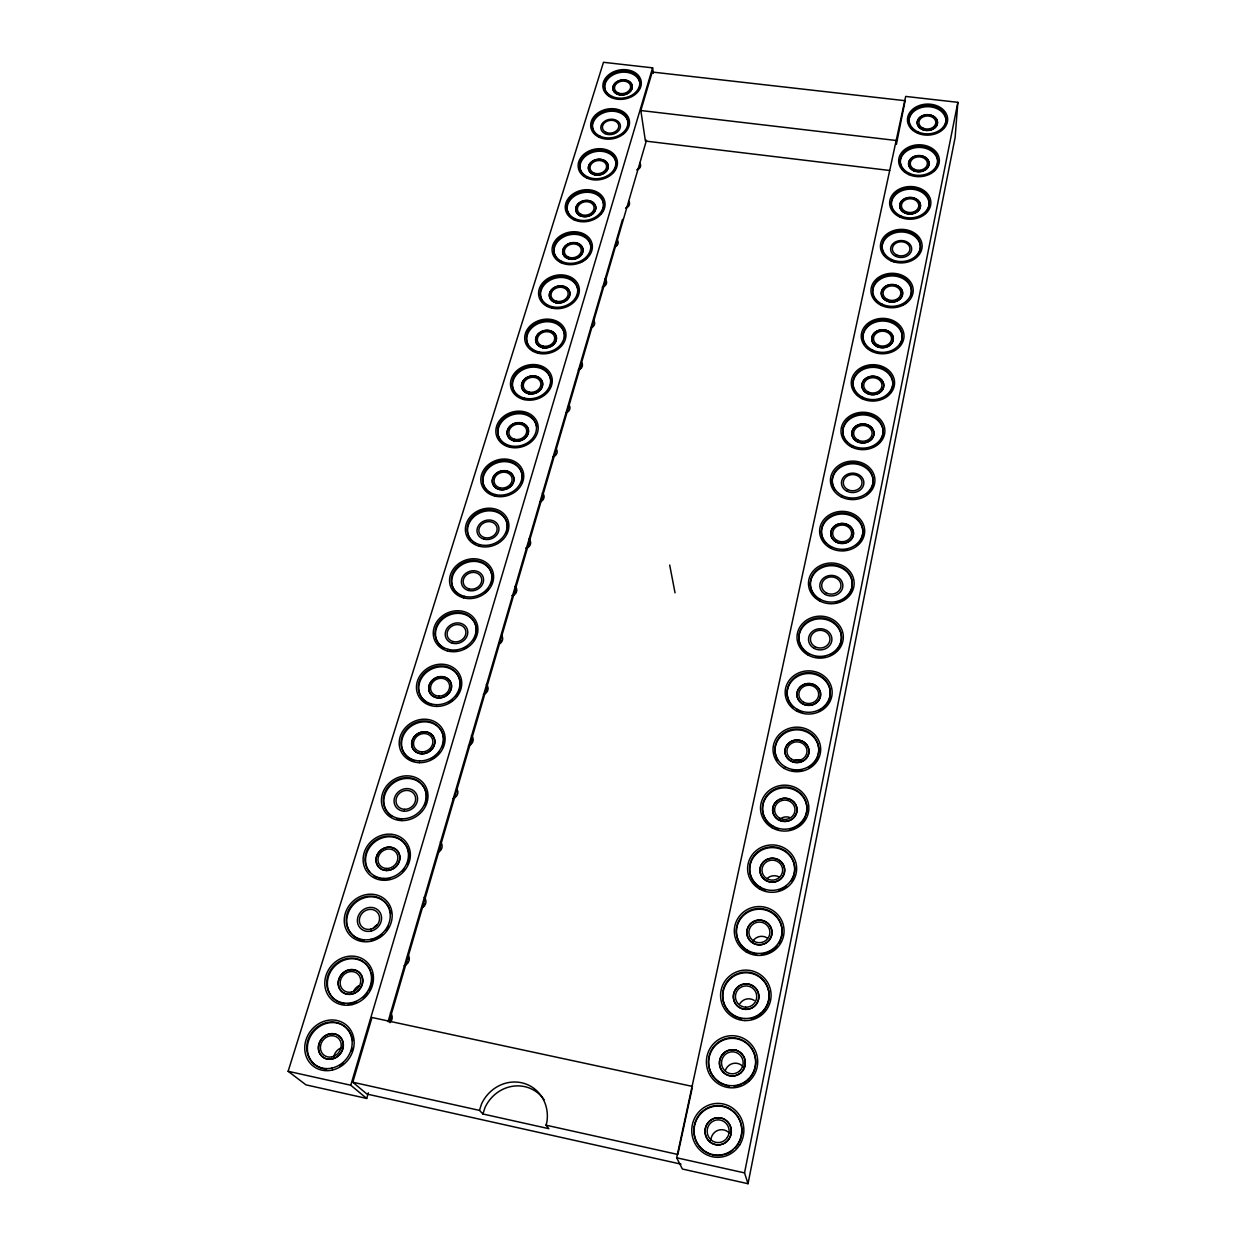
<?xml version="1.0" encoding="UTF-8"?>
<svg xmlns="http://www.w3.org/2000/svg" width="1246" height="1246" viewBox="0 0 1246 1246"><rect width="100%" height="100%" fill="white"/><g stroke="black" fill="none" stroke-linecap="round" stroke-linejoin="round"><path stroke-width="1.5" d="M896.388 144.365L905.11 100.708L652.234 72.034L640.833 110.52L645.412 141.063L889.691 170.484M957.863 102.328L955.121 137.512L748.021 1183.7L682.387 1169.028L676.671 1157.783L905.686 96.425L957.863 102.328L744.532 1172.891L748.021 1183.7M692.122 1088.334L677.855 1154.481L545.997 1125.169L546.807 1122.521A36.57 34.172 -62.4 0 0 523.522 1083.241A36.57 34.172 -62.4 0 0 481.532 1103.972L479.476 1110.388L482.934 1114.002L548.847 1128.674L545.997 1125.169M388.082 1021.627L622.517 219.421M653.356 73.374L652.593 67.845L603.485 62.3L288.138 1071.295L305.986 1084.861L366.713 1098.442L368.349 1092.835M389.079 1021.86L646.503 140.206M366.713 1098.442L350.765 1085.235L652.593 67.845M681.001 1164.138L366.916 1094.05L352.805 1082.229L371.993 1017.499L692.527 1086.434M482.934 1114.002L484.959 1107.647A36.243 33.876 -62.9 0 1 544.066 1099.673M640.833 110.52L896.528 140.533M352.805 1082.229L479.476 1110.388M288.138 1071.295L350.765 1085.235M676.671 1157.783L744.532 1172.891M669.694 565.045L675.036 592.847M363.754 940.372A23.051 20.793 -43 0 1 352.042 906.247A23.051 20.793 -43 0 1 389.188 908.381M389.842 910.094A23.051 20.793 -43 0 1 390.652 913.723M388.487 926.417A23.051 20.793 -43 0 1 386.182 930.279M382.07 934.687A23.051 20.793 -43 0 1 371.433 940.014M408.003 958.174A5.373 4.906 -45.8 0 1 408.143 959.498M407.38 962.114A5.373 4.906 -45.8 0 1 406.539 963.236M408.532 955.573A7.055 6.448 -45.8 0 1 404.14 965.743M443.638 648.231A20.917 18.394 -24 0 1 439.246 622.844A20.917 18.394 -24 0 1 467.312 615.54A20.917 18.394 -24 0 1 473.48 640.475M467.266 646.861A20.917 18.394 -24 0 1 464.104 648.699M457.126 650.801A20.917 18.394 -24 0 1 450.008 650.646M472.047 740.482A4.984 4.486 -28.4 0 1 470.567 743.831M471.424 735.576A6.542 5.903 -28.4 0 1 468.418 745.887M486.968 689.35A4.906 4.392 -25.2 0 1 486.797 690.518M486.345 684.521A6.432 5.763 -25.2 0 1 483.417 694.552M425.556 701.732A21.275 18.877 -26.9 0 1 422.612 676.531A21.275 18.877 -26.9 0 1 449.526 668.354A21.275 18.877 -26.9 0 1 458.871 691.623M458.123 693.228A21.275 18.877 -26.9 0 1 456.207 696.28M452.391 700.236A21.275 18.877 -26.9 0 1 449.339 702.355M431.692 704.769A21.275 18.877 -26.9 0 1 426.957 702.682M555.451 454.634A4.563 3.878 -15.2 0 1 553.8 456.192M556.386 449.152A5.996 5.109 -15.2 0 1 552.85 456.986M510.377 446.784A19.687 16.572 -16.2 0 1 500.316 440.009M499.568 438.763A19.687 16.572 -16.2 0 1 511.826 414.949A19.687 16.572 -16.2 0 1 536.574 426.319M344.519 1003.653A23.612 21.26 -47.5 0 1 332.807 968.391A23.612 21.26 -47.5 0 1 370.483 970.727M371.121 972.503A23.612 21.26 -47.5 0 1 368.972 990.695M367.321 993.311A23.612 21.26 -47.5 0 1 363.116 997.859M356.621 1001.909A23.612 21.26 -47.5 0 1 347.883 1003.84M373.333 928.161A10.326 9.361 -43.9 0 1 377.398 924.719M353.537 991.567A10.575 9.563 -48.5 0 1 359.019 985.633M739.937 1003.591A10.42 10.389 -78.2 0 1 754.266 1000.413M725.297 1070.657A10.747 10.544 -88.2 0 1 743.13 1066.701M710.516 1154.341A24.749 23.939 -87.5 0 1 695.751 1121.68A24.749 23.939 -87.5 0 1 728.24 1108.395A24.749 23.939 -87.5 0 1 738.909 1142.738M738.099 1144.124A24.749 23.939 -87.5 0 1 735.171 1147.955M732.85 1150.136A24.749 23.939 -87.5 0 1 724.471 1154.59M722.96 1154.995A24.749 23.939 -87.5 0 1 712.011 1154.793M777.551 759.873A21.883 20.45 -0.9 0 1 793.827 730.031A21.883 20.45 -0.9 0 1 818.342 754.344M817.89 756.088A21.883 20.45 -0.9 0 1 813.249 763.86M811.925 765.137A21.883 20.45 -0.9 0 1 808.903 767.365M801.879 770.199A21.883 20.45 -0.9 0 1 792.363 770.308M820.335 600.37A20.995 18.721 -0.8 0 1 815.211 572.459A20.995 18.721 -0.8 0 1 846.937 571.836A20.995 18.721 -0.8 0 1 842.981 599.918M841.408 600.774A20.995 18.721 -0.8 0 1 836.268 602.566M862.637 398.424A19.905 16.712 -0.9 0 1 856.75 374.33A19.905 16.712 -0.9 0 1 885.875 371.324A19.905 16.712 -0.9 0 1 886.809 395.932M900.842 165.874A18.706 14.641 -1.2 0 1 923.052 147.729A18.706 14.641 -1.2 0 1 933.27 171.325M904.549 171.496A18.706 14.641 -1.2 0 1 901.325 167.089M745.715 949.764A22.864 22.459 -3.3 0 1 739.485 920.483A22.864 22.459 -3.3 0 1 768.424 911.06A22.864 22.459 -3.3 0 1 781.133 938.222M780.65 939.609A22.864 22.459 -3.3 0 1 778.641 943.58M776.881 945.963A22.864 22.459 -3.3 0 1 761.306 954.015M756.805 953.984A22.864 22.459 -3.3 0 1 752.382 953.081M750.964 952.598A22.864 22.459 -3.3 0 1 746.961 950.589M752.989 940.995A10.248 10.093 -1.5 0 1 767.1 937.864M758.518 886.654A22.521 21.758 -1.7 0 1 753.908 856.703A22.521 21.758 -1.7 0 1 784.746 851.252A22.521 21.758 -1.7 0 1 791.319 880.844M786.444 886.186A22.521 21.758 -1.7 0 1 784.014 887.853M782.737 888.569A22.521 21.758 -1.7 0 1 778.625 890.189M765.48 890.127A22.521 21.758 -1.7 0 1 760.122 887.728M767.334 878.305A10.093 9.797 -0.6 0 1 779.544 877.184M737.445 1017.53A23.222 23.16 -32 0 1 724.736 986.598A23.222 23.16 -32 0 1 756.213 975.12A23.222 23.16 -32 0 1 766.321 1007.002M765.558 1008.31A23.222 23.16 -32 0 1 762.739 1011.908M761.649 1012.982A23.222 23.16 -32 0 1 750.933 1018.574M741.837 1018.761A23.222 23.16 -32 0 1 738.862 1018.029M909.596 124.74A18.472 14.267 -1.3 0 1 929.89 106.782A18.472 14.267 -1.3 0 1 943.487 127.902M913.256 130.207A18.472 14.267 -1.3 0 1 911.418 128.167M710.874 1140.183A11.105 10.716 -88.7 0 1 729.502 1133.299M723.474 1084.55A23.954 23.565 -85.5 0 1 712.977 1048.462A23.954 23.565 -85.5 0 1 749.983 1046.547A23.954 23.565 -85.5 0 1 742.99 1083.537M741.604 1084.222A23.954 23.565 -85.5 0 1 734.096 1086.154M729.471 1086.076A23.954 23.565 -85.5 0 1 724.923 1085.079M390.387 1012.827A7.227 6.573 -50.4 0 1 390.06 1022.67M593.859 320.798A5.778 4.75 -12.1 0 1 591.912 327.496M592.971 326.016A4.408 3.613 -12.1 0 1 591.414 327.48M639.914 85.569A17.756 13.55 -9.7 0 1 638.98 89.136M608.873 95.599A17.756 13.55 -9.7 0 1 606.366 92.78M604.949 89.494A17.756 13.55 -9.7 0 1 619.075 72.657A17.756 13.55 -9.7 0 1 639.65 82.034M586.695 258.078A18.659 14.952 -12.1 0 1 580.309 262.532M561.806 262.548A18.659 14.952 -12.1 0 1 558.255 260.134M555.685 256.972A18.659 14.952 -12.1 0 1 569.329 234.84A18.659 14.952 -12.1 0 1 590.947 249.356M542.197 300.675A18.892 15.341 -12.9 0 1 555.295 278.154A18.892 15.341 -12.9 0 1 577.988 291.58M577.708 294.29A18.892 15.341 -12.9 0 1 576.851 296.969M547.087 305.675A18.892 15.341 -12.9 0 1 544.782 303.915M424.575 903.755A5.264 4.797 -41 0 1 422.145 906.948M424.154 897.291A6.915 6.308 -41 0 1 422.503 907.711M605.431 283.34A4.345 3.536 -11.4 0 1 602.316 287.047M604.84 279.135A5.716 4.641 -11.4 0 1 606.428 283.512A5.716 4.641 -11.4 0 1 602.503 287.156M571.384 217.443A18.425 14.578 -11.4 0 1 581.446 192.959A18.425 14.578 -11.4 0 1 603.111 209.437M602.643 210.699A18.425 14.578 -11.4 0 1 600.447 214.281M584.187 175.826A18.192 14.22 -10.7 0 1 585.215 156.435A18.192 14.22 -10.7 0 1 609.574 153.756A18.192 14.22 -10.7 0 1 612.907 172.664M616.536 245.275A4.299 3.442 -10.7 0 1 615.01 246.677M617.393 240.213A5.638 4.532 -10.7 0 1 615.524 246.599M872.636 291.642A19.406 15.84 -1 0 1 894.737 276.051A19.406 15.84 -1 0 1 910.748 295.8M905.671 302.934A19.406 15.84 -1 0 1 903.038 304.725M877.013 301.859A19.406 15.84 -1 0 1 872.683 293.028M414.575 760.885A21.665 19.36 -30.3 0 1 403.128 736.028A21.665 19.36 -30.3 0 1 430.602 722.649A21.665 19.36 -30.3 0 1 442.19 747.429M439.464 752.21A21.665 19.36 -30.3 0 1 430.805 759.359M528.351 345.5A19.157 15.746 -13.8 0 1 542.524 322.231A19.157 15.746 -13.8 0 1 564.547 337.65M533.288 350.656A19.157 15.746 -13.8 0 1 530.967 348.833M568.269 410.713A4.517 3.785 -14 0 1 566.65 412.239M569.188 405.324A5.918 4.984 -14 0 1 565.731 412.971M392.101 816.442A22.085 19.843 -34.2 0 1 387.195 789.684A22.085 19.843 -34.2 0 1 415.089 779.903A22.085 19.843 -34.2 0 1 425.011 804.885M400.527 819.432A22.085 19.843 -34.2 0 1 396.944 818.684M542.306 493.073A6.074 5.233 -16.6 0 1 543.895 498.042A6.074 5.233 -16.6 0 1 539.658 502.107M542.913 497.59A4.626 3.972 -16.6 0 1 540.639 501.25M440.336 841.907A6.775 6.168 -36.4 0 1 438.763 852.046M628.747 201.307A5.576 4.423 -10.2 0 1 625.601 208.113M628.42 204.562A4.252 3.364 -10.2 0 1 626.411 207.661M639.852 163.288A5.514 4.33 -9.7 0 1 636.753 169.939M639.416 167.369A4.205 3.286 -9.7 0 1 637.531 169.549M333.741 1057.184A10.856 9.75 -52.8 0 1 342.65 1047.465M464.478 597.239A20.59 17.927 -21.5 0 1 452.578 576.135A20.59 17.927 -21.5 0 1 476.003 561.479A20.59 17.927 -21.5 0 1 492.108 579.966M491.843 581.555A20.59 17.927 -21.5 0 1 490.846 584.701M488.276 589.093A20.59 17.927 -21.5 0 1 484.601 592.847M515.05 586.336A6.246 5.482 -20.1 0 1 512.262 595.853M515.657 591.009A4.75 4.174 -20.1 0 1 515.034 593.174M513.305 594.856A4.75 4.174 -20.1 0 1 512.168 595.354M470.848 539.752A20.263 17.46 -19.5 0 1 485.395 511.172A20.263 17.46 -19.5 0 1 506.172 533.444M475.629 543.832A20.263 17.46 -19.5 0 1 473.013 541.994M326.608 1069.115A24.219 21.712 -51.9 0 1 307.419 1046.842A24.219 21.712 -51.9 0 1 329.489 1022.764A24.219 21.712 -51.9 0 1 352.634 1040.722M352.275 1048.291A24.219 21.712 -51.9 0 1 351.45 1051.312M343.569 1063.009A24.219 21.712 -51.9 0 1 339.722 1065.766M391.026 1018.169A5.498 5 -50.4 0 1 390.808 1019.555M501.328 640.678A4.828 4.283 -22.4 0 1 499.101 643.481M501.873 635.896A6.339 5.623 -22.4 0 1 499.537 643.87M456.02 795.415A5.062 4.595 -32.2 0 1 454.183 797.269M457.095 789.248A6.651 6.043 -32.1 0 1 452.999 798.608M625.056 132.076A17.974 13.877 -10.2 0 1 623.078 134.101M594.155 132.325A17.974 13.877 -10.2 0 1 607.082 111.719A17.974 13.877 -10.2 0 1 628.124 125.021M369.906 872.309A22.537 20.325 -38.5 0 1 381.774 838.075A22.537 20.325 -38.5 0 1 408.797 858.603M408.47 860.441A22.537 20.325 -38.5 0 1 407.333 864.07M404.467 869.132A22.537 20.325 -38.5 0 1 402.583 871.406M389.982 878.617A22.537 20.325 -38.5 0 1 386.182 879.131M384.282 879.146A22.537 20.325 -38.5 0 1 378.8 878.196M377.086 877.573A22.537 20.325 -38.5 0 1 373.893 875.876M440.773 848.246A5.155 4.704 -36.4 0 1 440.259 849.461M529.457 543.708A4.688 4.081 -18.2 0 1 528.849 545.826M527.151 547.461A4.688 4.081 -18.2 0 1 526.03 547.96M528.849 539.113A6.168 5.358 -18.2 0 1 530.438 544.222A6.168 5.358 -18.2 0 1 526.139 548.38M581.321 365.935A4.454 3.707 -13 0 1 579.172 369.346M581.68 362.555A5.856 4.859 -13 0 1 578.284 370.015M484.585 487.295A19.967 17.008 -17.7 0 1 502.185 461.736A19.967 17.008 -17.7 0 1 521.077 483.573M495.487 495.565A19.967 17.008 -17.7 0 1 492.404 494.491M490.971 493.759A19.967 17.008 -17.7 0 1 485.333 488.588M834.742 489.99A20.434 17.678 -0.8 0 1 841.315 466.798A20.434 17.678 -0.8 0 1 868.571 470.287A20.434 17.678 -0.8 0 1 866.889 494.086M852.28 499.116A20.434 17.678 -0.8 0 1 848.713 498.789M884.535 255.056A19.157 15.419 -1.1 0 1 889.924 235.011A19.157 15.419 -1.1 0 1 915.249 236.787A19.157 15.419 -1.1 0 1 915.857 257.252M896.108 262.283A19.157 15.419 -1.1 0 1 891.482 260.726M893.725 211.68A18.924 15.014 -1.1 0 1 899.005 192.149A18.924 15.014 -1.1 0 1 924.018 193.8A18.924 15.014 -1.1 0 1 924.672 213.736M847.218 442.922A20.17 17.179 -0.9 0 1 851.189 418.158A20.17 17.179 -0.9 0 1 879.956 422.799A20.17 17.179 -0.9 0 1 872.745 447.049M866.095 449.043A20.17 17.179 -0.9 0 1 862.575 449.261M852.498 446.831A20.17 17.179 -0.9 0 1 849.647 445.071M804.667 651.315A21.275 19.266 -0.8 0 1 805.134 624.511A21.275 19.266 -0.8 0 1 834.742 623.997A21.275 19.266 -0.8 0 1 836.159 650.786M834.867 652.001A21.275 19.266 -0.8 0 1 830.35 654.991M825.148 656.813A21.275 19.266 -0.8 0 1 821.441 657.327M819.588 657.358A21.275 19.266 -0.8 0 1 815.881 656.969M808.981 654.508A21.275 19.266 -0.8 0 1 806.006 652.499M787.69 697.869A21.571 19.843 -0.8 0 1 802.003 674.522A21.571 19.843 -0.8 0 1 828.543 685.487A21.571 19.843 -0.8 0 1 818.98 710.812M802.471 712.385A21.571 19.843 -0.8 0 1 797.315 710.236M792.939 706.949A21.571 19.843 -0.8 0 1 790.618 704.224M789.668 702.728A21.571 19.843 -0.8 0 1 788.188 699.536M513.539 390.247A19.406 16.151 -14.9 0 1 531.949 367.165A19.406 16.151 -14.9 0 1 549.704 387.802M524.862 399.281A19.406 16.151 -14.9 0 1 520.423 397.599M519.115 396.82A19.406 16.151 -14.9 0 1 516.779 394.951M515.782 393.876A19.406 16.151 -14.9 0 1 514.146 391.524M793.577 760.823A9.812 9.22 -0.4 0 1 801.038 760.122M765.075 818.747A22.194 21.089 -1.1 0 1 782.644 787.924A22.194 21.089 -1.1 0 1 806.006 814.962M805.368 816.691A22.194 21.089 -1.1 0 1 796.864 826.565M795.182 827.515A22.194 21.089 -1.1 0 1 789.73 829.462M778.189 829.073A22.194 21.089 -1.1 0 1 774.576 827.687M772.894 826.783A22.194 21.089 -1.1 0 1 766.056 820.335M779.591 819.416A9.952 9.501 -0.4 0 1 789.279 817.267M807.47 704.457A9.688 8.956 -0.4 0 1 809.978 704.224M864.646 344.021A19.656 16.26 -1 0 1 880.237 321.141A19.656 16.26 -1 0 1 901.917 340.111M901.528 341.497A19.656 16.26 -1 0 1 899.534 345.438M868.478 348.678A19.656 16.26 -1 0 1 866.313 346.481M825.958 543.567A20.699 18.176 -0.8 0 1 838.106 514.38A20.699 18.176 -0.8 0 1 862.061 537.135M861.484 538.63A20.699 18.176 -0.8 0 1 859.896 541.512M858.899 542.835A20.699 18.176 -0.8 0 1 856.516 545.25M847.078 549.844A20.699 18.176 -0.8 0 1 843.495 550.343M831.362 547.742A20.699 18.176 -0.8 0 1 828.434 545.857M612.191 96.472A17.771 13.55 -9.7 0 0 639.728 84.23A17.771 13.55 -9.7 0 0 614.403 72.751A17.771 13.55 -9.7 0 0 612.191 96.472M556.09 302.794A10.389 8.442 -12.9 0 0 569.78 292.327A10.389 8.442 -12.9 0 0 553.037 288.511A10.389 8.442 -12.9 0 0 556.09 302.794M370.965 939.313A23.082 20.824 -43 0 0 385.793 903.038A23.082 20.824 -43 0 0 347.899 911.589A23.082 20.824 -43 0 0 370.965 939.313M371.215 941.197A25.107 22.646 -43 0 0 387.335 901.746A25.107 22.646 -43 0 0 346.108 911.06A25.107 22.646 -43 0 0 371.215 941.197M617.097 93.948A9.766 7.445 -9.7 0 0 632.236 87.236A9.766 7.445 -9.7 0 0 618.343 80.912A9.766 7.445 -9.7 0 0 617.097 93.948M618 92.858A8.161 6.23 -9.7 0 0 630.647 87.251A8.161 6.23 -9.7 0 0 619.044 81.956A8.161 6.23 -9.7 0 0 618 92.858M370.701 929.189A10.591 9.563 -43 0 0 377.538 912.555A10.591 9.563 -43 0 0 360.141 916.433A10.591 9.563 -43 0 0 370.701 929.189M438.935 696.109A9.781 8.675 -27 0 0 448.887 682.933A9.781 8.675 -27 0 0 432.455 682.543A9.781 8.675 -27 0 0 438.935 696.109M436.63 704.691A21.307 18.892 -26.9 0 0 458.232 675.939A21.307 18.892 -26.9 0 0 422.41 675.223A21.307 18.892 -26.9 0 0 436.63 704.691M510.159 445.71A19.702 16.587 -16.2 0 0 536.247 425.198A19.702 16.587 -16.2 0 0 504.661 417.472A19.702 16.587 -16.2 0 0 510.159 445.71M528.974 392.069A8.924 7.429 -14.9 0 0 540.795 382.896A8.924 7.429 -14.9 0 0 526.466 379.454A8.924 7.429 -14.9 0 0 528.974 392.069M528.413 393.674A10.669 8.878 -14.9 0 0 542.54 382.693A10.669 8.878 -14.9 0 0 525.423 378.566A10.669 8.878 -14.9 0 0 528.413 393.674M528.366 393.502A10.669 8.878 -14.9 0 0 542.493 382.522A10.669 8.878 -14.9 0 0 525.376 378.41A10.669 8.878 -14.9 0 0 528.366 393.502M509.567 447.143A21.431 18.036 -16.2 0 0 537.929 424.824A21.431 18.036 -16.2 0 0 503.586 416.444A21.431 18.036 -16.2 0 0 509.567 447.143M479.321 546.231A22.07 19.002 -19.4 0 0 508.633 522.79A22.07 19.002 -19.4 0 0 473.464 513.726A22.07 19.002 -19.4 0 0 479.321 546.231M463.574 597.846A22.412 19.515 -21.5 0 0 493.369 573.814A22.412 19.515 -21.5 0 0 457.78 564.391A22.412 19.515 -21.5 0 0 463.574 597.846M436.427 706.404A23.16 20.543 -26.9 0 0 459.914 675.13A23.16 20.543 -26.9 0 0 420.946 674.366A23.16 20.543 -26.9 0 0 436.427 706.404M383.643 880.299A24.546 22.132 -38.4 0 0 408.579 846.283A24.546 22.132 -38.4 0 0 367.991 845.068A24.546 22.132 -38.4 0 0 383.643 880.299M332.277 1070.065A26.384 23.643 -51.8 0 0 349.285 1028.106A26.384 23.643 -51.8 0 0 306.75 1037.778A26.384 23.643 -51.8 0 0 332.277 1070.065M351.808 1002.672A23.643 21.275 -47.5 0 0 367.04 965.292A23.643 21.275 -47.5 0 0 328.539 973.998A23.643 21.275 -47.5 0 0 351.808 1002.672M370.95 931.12A12.662 11.432 -43 0 0 379.127 911.215A12.662 11.432 -43 0 0 358.318 915.872A12.662 11.432 -43 0 0 370.95 931.12M351.637 992.034A10.84 9.766 -47.6 0 0 358.677 974.886A10.84 9.766 -47.6 0 0 340.999 978.826A10.84 9.766 -47.6 0 0 351.637 992.034M438.779 697.994A11.697 10.373 -27 0 0 450.678 682.232A11.697 10.373 -27 0 0 430.945 681.655A11.697 10.373 -27 0 0 438.717 697.853A11.697 10.373 -27 0 0 450.616 682.092A11.697 10.373 -27 0 0 431.023 681.78A11.697 10.373 -27 0 0 438.779 697.994M331.997 1056.842A11.121 9.968 -51.9 0 0 339.208 1039.164A11.121 9.968 -51.9 0 0 321.266 1043.182A11.121 9.968 -51.9 0 0 331.997 1056.842M352.057 1004.634A25.714 23.144 -47.5 0 0 368.598 963.952A25.714 23.144 -47.5 0 0 326.732 973.438A25.714 23.144 -47.5 0 0 352.057 1004.634M401.757 820.6A24.048 21.603 -34.2 0 0 426.194 787.55A24.048 21.603 -34.2 0 0 386.167 786.491A24.048 21.603 -34.2 0 0 401.757 820.6M419.357 762.677A23.581 21.073 -30.3 0 0 443.296 730.53A23.581 21.073 -30.3 0 0 403.813 729.611A23.581 21.073 -30.3 0 0 419.357 762.677M447.376 650.942A22.771 20.029 -24 0 0 477.67 626.286A22.771 20.029 -24 0 0 441.66 616.49A22.771 20.029 -24 0 0 447.376 650.942M741.074 1072.619A13.161 12.943 -85.7 0 0 736.308 1050.362A13.161 12.943 -85.7 0 0 719.69 1065.673A13.161 12.943 -85.7 0 0 741.074 1072.619M736.308 1050.362A13.161 12.943 -85.7 0 0 719.721 1065.751A13.161 12.943 -85.7 0 0 741.059 1072.541A13.161 12.943 -85.7 0 0 736.277 1050.285M745.56 1009.4A12.756 12.725 -33.6 0 0 757.412 990.741A12.756 12.725 -33.6 0 0 735.342 989.869A12.756 12.725 -33.6 0 0 745.56 1009.4M745.544 1009.307A12.771 12.74 -33.4 0 0 757.397 990.648A12.771 12.74 -33.4 0 0 735.311 989.776A12.771 12.74 -33.4 0 0 745.544 1009.307M745.622 1007.204A10.669 10.638 -33.4 0 0 755.528 991.614A10.669 10.638 -33.4 0 0 737.087 990.866A10.669 10.638 -33.4 0 0 745.622 1007.204M739.626 1070.937A10.996 10.825 -85.7 0 0 735.638 1052.325A10.996 10.825 -85.7 0 0 721.761 1065.19A10.996 10.825 -85.7 0 0 739.626 1070.937M739.688 1144.934A26.96 26.057 -87.4 0 0 719.144 1103.426A26.96 26.057 -87.4 0 0 694.598 1142.691A26.96 26.057 -87.4 0 0 739.688 1144.934M737.928 1143.735A24.78 23.97 -87.4 0 0 719.035 1105.576A24.78 23.97 -87.4 0 0 696.467 1141.663A24.78 23.97 -87.4 0 0 737.928 1143.735M729.221 1138.673A13.597 13.145 -87.5 0 0 718.864 1117.724A13.613 13.145 -87.5 0 0 706.435 1137.458A13.597 13.145 -87.5 0 0 729.221 1138.673M718.864 1117.724A13.597 13.145 -87.5 0 0 706.466 1137.536A13.613 13.145 -87.5 0 0 729.19 1138.61A13.613 13.145 -87.5 0 0 718.833 1117.662M785.385 766.882A21.914 20.481 -1 0 0 818.747 749.921A21.914 20.481 -1 0 0 786.413 731.433A21.914 20.481 -1 0 0 785.385 766.882M790.649 760.948A12.024 11.245 -0.9 0 0 808.997 751.665A12.024 11.245 -0.9 0 0 791.272 741.463A12.024 11.245 -0.9 0 0 790.649 760.948M819.525 600.868A22.849 20.372 -0.8 0 0 854.164 583.689A22.849 20.372 -0.8 0 0 820.242 565.591A22.849 20.372 -0.8 0 0 819.525 600.868M820.46 599.435A21.011 18.737 -0.8 0 0 852.311 583.658A21.011 18.737 -0.8 0 0 821.145 567.008A21.011 18.737 -0.8 0 0 820.46 599.435M825.35 594.482A11.541 10.295 -0.8 0 0 842.872 585.854A11.541 10.295 -0.8 0 0 825.787 576.664A11.541 10.295 -0.8 0 0 825.35 594.482M826.332 592.878A9.641 8.597 -0.8 0 0 840.972 585.682A9.641 8.597 -0.8 0 0 826.69 577.988A9.641 8.597 -0.8 0 0 826.332 592.878M617.128 94.135A9.766 7.445 -9.7 0 0 632.267 87.438A9.766 7.445 -9.7 0 0 618.374 81.099A9.766 7.445 -9.7 0 0 617.128 94.135M868.182 391.992A9.143 7.678 -0.9 0 0 881.981 385.403A9.143 7.678 -0.9 0 0 868.353 378.691A9.143 7.678 -0.9 0 0 868.182 391.992M867.263 393.487A10.934 9.189 -0.9 0 0 883.772 385.59A10.934 9.189 -0.9 0 0 867.465 377.554A10.934 9.189 -0.9 0 0 867.263 393.487M867.263 393.315A10.934 9.189 -0.9 0 0 883.788 385.419A10.934 9.189 -0.9 0 0 867.481 377.382A10.934 9.189 -0.9 0 0 867.263 393.315M494.646 496.017A21.743 18.519 -17.7 0 0 523.476 473.137A21.743 18.519 -17.7 0 0 488.728 464.431A21.743 18.519 -17.7 0 0 494.646 496.017M551.978 308.136A20.575 16.696 -12.9 0 0 579.063 287.343A20.575 16.696 -12.9 0 0 545.857 279.867A20.575 16.696 -12.9 0 0 551.978 308.136M538.21 353.257A20.855 17.133 -13.8 0 0 565.7 331.981A20.855 17.133 -13.8 0 0 532.135 324.209A20.855 17.133 -13.8 0 0 538.21 353.257M586.648 177.976A19.811 15.482 -10.7 0 0 617.393 164.129A19.811 15.482 -10.7 0 0 589.311 150.875A19.811 15.482 -10.7 0 0 586.648 177.976M837.234 540.546A9.516 8.364 -0.8 0 0 851.657 533.506A9.516 8.364 -0.8 0 0 837.546 526.077A9.516 8.364 -0.8 0 0 837.234 540.546M836.268 542.119A11.385 9.999 -0.8 0 0 853.526 533.693A11.385 9.999 -0.8 0 0 836.642 524.815A11.385 9.999 -0.8 0 0 836.268 542.119M836.268 541.963A11.385 9.999 -0.8 0 0 853.526 533.537A11.385 9.999 -0.8 0 0 836.642 524.659A11.385 9.999 -0.8 0 0 836.268 541.963M862.793 397.318A19.92 16.728 -0.9 0 0 892.837 382.911A19.92 16.728 -0.9 0 0 863.104 368.349A19.92 16.728 -0.9 0 0 862.793 397.318M842.218 495.565A20.45 17.693 -0.8 0 0 873.135 480.504A20.45 17.693 -0.8 0 0 842.701 464.945A20.45 17.693 -0.8 0 0 842.218 495.565M852.653 445.772A20.185 17.195 -0.9 0 0 883.118 431.038A20.185 17.195 -0.9 0 0 853.043 415.993A20.185 17.195 -0.9 0 0 852.653 445.772M909.689 173.49A18.721 14.641 -1.2 0 0 937.724 160.516A18.721 14.641 -1.2 0 0 909.611 148.118A18.721 14.641 -1.2 0 0 909.689 173.49M913.692 170.749A10.28 8.052 -1.2 0 0 929.111 163.662A10.28 8.052 -1.2 0 0 913.692 156.809A10.28 8.052 -1.2 0 0 913.692 170.749M913.707 170.562A10.28 8.052 -1.2 0 0 929.127 163.46A10.28 8.052 -1.2 0 0 913.707 156.622A10.28 8.052 -1.2 0 0 913.707 170.562M914.548 169.409A8.597 6.728 -1.2 0 0 927.429 163.475A8.597 6.728 -1.2 0 0 914.548 157.744A8.597 6.728 -1.2 0 0 914.548 169.409M747.024 950.028A22.895 22.475 -3.3 0 0 782.052 931.743A22.895 22.475 -3.3 0 0 748.457 911.122A22.895 22.475 -3.3 0 0 747.024 950.028M752.709 942.942A12.569 12.335 -3.2 0 0 771.959 932.943A12.569 12.335 -3.2 0 0 753.565 921.573A12.569 12.335 -3.2 0 0 752.709 942.942A12.569 12.335 -3.2 0 0 771.959 932.833A12.569 12.335 -3.2 0 0 753.55 921.479A12.569 12.335 -3.2 0 0 752.693 942.833M753.783 941.104A10.498 10.311 -3.2 0 0 769.888 932.756A10.498 10.311 -3.2 0 0 754.5 923.255A10.498 10.311 -3.2 0 0 753.783 941.104M760.2 887.105A22.553 21.774 -1.7 0 0 794.652 869.272A22.553 21.774 -1.7 0 0 761.493 849.398A22.553 21.774 -1.7 0 0 760.2 887.105M765.745 880.408A12.382 11.962 -1.6 0 0 784.684 870.674A12.382 11.962 -1.6 0 0 766.492 859.6A12.382 11.962 -1.6 0 0 765.729 880.299A12.382 11.962 -1.6 0 0 784.669 870.565A12.382 11.962 -1.6 0 0 766.508 859.709A12.382 11.962 -1.6 0 0 765.745 880.408M766.804 878.617A10.342 9.999 -1.6 0 0 782.644 870.487A10.342 9.999 -1.6 0 0 767.458 861.313A10.342 9.999 -1.6 0 0 766.804 878.617M744.906 1018.512A23.253 23.191 -30.8 0 0 766.399 984.465A23.253 23.191 -30.8 0 0 726.169 982.969A23.253 23.191 -30.8 0 0 744.906 1018.512M744.843 1020.567A25.294 25.232 -30.8 0 0 768.19 983.53A25.294 25.232 -30.8 0 0 724.456 981.926A25.294 25.232 -30.8 0 0 744.843 1020.567M917.57 133.182A20.107 15.528 -1.3 0 0 947.661 119.367A20.107 15.528 -1.3 0 0 917.399 106.299A20.107 15.528 -1.3 0 0 917.57 133.182M918.364 132.076A18.488 14.267 -1.3 0 0 946.026 119.367A18.488 14.267 -1.3 0 0 918.224 107.358A18.488 14.267 -1.3 0 0 918.364 132.076M922.289 129.537A10.155 7.85 -1.2 0 0 937.506 122.591A10.155 7.85 -1.2 0 0 922.242 115.956A10.155 7.85 -1.2 0 0 922.289 129.537M922.305 129.35A10.155 7.85 -1.2 0 0 937.522 122.388A10.155 7.85 -1.2 0 0 922.258 115.753A10.155 7.85 -1.2 0 0 922.305 129.35M923.13 128.213A8.488 6.557 -1.2 0 0 935.839 122.404A8.488 6.557 -1.2 0 0 923.099 116.859A8.488 6.557 -1.2 0 0 923.13 128.213M727.384 1137.396A11.37 10.996 -87.5 0 0 718.724 1119.874A11.37 10.996 -87.5 0 0 708.367 1136.43A11.37 10.996 -87.5 0 0 727.384 1137.396M749.344 1080.983A26.088 25.668 -85.4 0 0 739.812 1036.89A26.088 25.668 -85.4 0 0 706.98 1067.417A26.088 25.668 -85.4 0 0 749.344 1080.983M759.172 888.756A24.531 23.69 -1.7 0 0 796.646 869.334A24.531 23.69 -1.7 0 0 760.558 847.747A24.531 23.69 -1.7 0 0 759.172 888.756M771.975 827.687A24.172 22.958 -1.2 0 0 808.841 808.747A24.172 22.958 -1.2 0 0 773.221 787.924A24.172 22.958 -1.2 0 0 771.975 827.687M796.443 710.936A23.503 21.603 -0.8 0 0 832.157 692.916A23.503 21.603 -0.8 0 0 797.409 673.51A23.503 21.603 -0.8 0 0 796.443 710.936M830.568 548.162A22.553 19.796 -0.8 0 0 864.693 531.388A22.553 19.796 -0.8 0 0 831.191 513.882A22.553 19.796 -0.8 0 0 830.568 548.162M871.811 351.419A21.4 17.709 -1 0 0 904.02 336.077A21.4 17.709 -1 0 0 872.044 320.752A21.4 17.709 -1 0 0 871.811 351.419M861.921 398.611A21.665 18.192 -0.9 0 0 894.581 382.927A21.665 18.192 -0.9 0 0 862.232 367.103A21.665 18.192 -0.9 0 0 861.921 398.611M881.452 305.472A21.12 17.226 -1 0 0 913.209 290.458A21.12 17.226 -1 0 0 881.592 275.631A21.12 17.226 -1 0 0 881.452 305.472M899.97 217.116A20.606 16.338 -1.1 0 0 930.871 202.709A20.606 16.338 -1.1 0 0 899.955 188.8A20.606 16.338 -1.1 0 0 899.97 217.116M908.879 174.627A20.357 15.933 -1.2 0 0 939.375 160.516A20.357 15.933 -1.2 0 0 908.786 147.028A20.357 15.933 -1.2 0 0 908.879 174.627M890.828 260.726A20.871 16.774 -1.1 0 0 922.149 246.023A20.871 16.774 -1.1 0 0 890.89 231.663A20.871 16.774 -1.1 0 0 890.828 260.726M851.766 447.096A21.961 18.706 -0.9 0 0 884.894 431.054A21.961 18.706 -0.9 0 0 852.171 414.7A21.961 18.706 -0.9 0 0 851.766 447.096M841.315 496.936A22.241 19.235 -0.8 0 0 874.926 480.52A22.241 19.235 -0.8 0 0 841.813 463.605A22.241 19.235 -0.8 0 0 841.315 496.936M808.156 655.1A23.176 20.98 -0.8 0 0 843.324 637.516A23.176 20.98 -0.8 0 0 808.997 618.779A23.176 20.98 -0.8 0 0 808.156 655.1M784.388 768.439A23.83 22.272 -1 0 0 820.678 749.967A23.83 22.272 -1 0 0 785.494 729.876A23.83 22.272 -1 0 0 784.388 768.439M745.965 951.742A24.904 24.453 -3.3 0 0 784.061 931.821A24.904 24.453 -3.3 0 0 747.507 909.424A24.904 24.453 -3.3 0 0 745.965 951.742M747.943 1079.41A23.986 23.596 -85.3 0 0 739.19 1038.868A23.986 23.596 -85.3 0 0 708.99 1066.934A23.986 23.596 -85.3 0 0 747.943 1079.41M611.319 97.531A19.329 14.734 -9.7 0 0 641.269 84.214A19.329 14.734 -9.7 0 0 613.717 71.738A19.329 14.734 -9.7 0 0 611.319 97.531M561.635 261.364A18.674 14.968 -12.1 0 0 590.697 248.11A18.674 14.968 -12.1 0 0 564.36 235.136A18.674 14.968 -12.1 0 0 561.635 261.364M560.716 262.532A20.31 16.276 -12.1 0 0 592.317 248.11A20.31 16.276 -12.1 0 0 563.659 233.999A20.31 16.276 -12.1 0 0 560.716 262.532M552.539 306.796A18.924 15.357 -12.9 0 0 577.443 287.686A18.924 15.357 -12.9 0 0 546.916 280.802A18.924 15.357 -12.9 0 0 552.539 306.796M386.4 870.518A12.382 11.167 -38.5 0 0 399.031 853.37A12.382 11.167 -38.5 0 0 378.55 852.7A12.382 11.167 -38.5 0 0 386.4 870.518M386.322 870.409A12.398 11.167 -38.5 0 0 398.954 853.261A12.398 11.167 -38.5 0 0 378.473 852.591A12.398 11.167 -38.5 0 0 386.322 870.409M386.572 868.478A10.357 9.345 -38.5 0 0 397.131 854.149A10.357 9.345 -38.5 0 0 380.014 853.588A10.357 9.345 -38.5 0 0 386.572 868.478M574.749 218.58A18.441 14.594 -11.4 0 0 603.407 205.59A18.441 14.594 -11.4 0 0 577.334 193.021A18.441 14.594 -11.4 0 0 574.749 218.58M580.029 215.698A10.124 8.021 -11.4 0 0 595.775 208.58A10.124 8.021 -11.4 0 0 581.477 201.65A10.124 8.021 -11.4 0 0 580.029 215.698M579.997 215.511A10.124 8.021 -11.4 0 0 595.744 208.394A10.124 8.021 -11.4 0 0 581.446 201.463A10.124 8.021 -11.4 0 0 579.997 215.511M580.932 214.343A8.457 6.713 -11.4 0 0 594.093 208.409A8.457 6.713 -11.4 0 0 582.147 202.6A8.457 6.713 -11.4 0 0 580.932 214.343M587.536 176.87A18.207 14.236 -10.7 0 0 615.82 164.129A18.207 14.236 -10.7 0 0 589.997 151.934A18.207 14.236 -10.7 0 0 587.536 176.87M592.707 174.175A9.999 7.819 -10.7 0 0 608.25 167.198A9.999 7.819 -10.7 0 0 594.077 160.469A9.999 7.819 -10.7 0 0 592.707 174.175M592.66 173.988A9.999 7.819 -10.7 0 0 608.204 167.011A9.999 7.819 -10.7 0 0 594.046 160.282A9.999 7.819 -10.7 0 0 592.66 173.988M593.594 172.851A8.364 6.542 -10.7 0 0 606.584 167.026A8.364 6.542 -10.7 0 0 594.747 161.388A8.364 6.542 -10.7 0 0 593.594 172.851M882.293 304.258A19.422 15.84 -1 0 0 911.496 290.443A19.422 15.84 -1 0 0 882.433 276.814A19.422 15.84 -1 0 0 882.293 304.258M886.576 300.878A10.669 8.706 -1 0 0 902.618 293.324A10.669 8.706 -1 0 0 886.685 285.801A10.669 8.706 -1 0 0 886.576 300.878A10.669 8.706 -1 0 0 902.634 293.153A10.669 8.706 -1 0 0 886.685 285.614A10.669 8.706 -1 0 0 886.576 300.707M887.448 299.461A8.909 7.274 -1 0 0 900.874 293.153A8.909 7.274 -1 0 0 887.557 286.845A8.909 7.274 -1 0 0 887.448 299.461M499.833 487.793A9.174 7.819 -17.7 0 0 512.028 478.168A9.174 7.819 -17.7 0 0 497.372 474.446A9.174 7.819 -17.7 0 0 499.833 487.793M419.559 760.901A21.68 19.375 -30.3 0 0 441.598 731.355A21.68 19.375 -30.3 0 0 405.293 730.499A21.68 19.375 -30.3 0 0 419.559 760.901M421.833 753.83A11.899 10.638 -30.4 0 0 433.966 737.616A11.899 10.638 -30.4 0 0 414.03 737.102A11.899 10.638 -30.4 0 0 421.833 753.83M421.755 753.705A11.899 10.638 -30.4 0 0 433.888 737.492A11.899 10.638 -30.4 0 0 413.968 736.978A11.899 10.638 -30.4 0 0 421.755 753.705M421.989 751.883A9.952 8.893 -30.4 0 0 432.144 738.348A9.952 8.893 -30.4 0 0 415.479 737.912A9.952 8.893 -30.4 0 0 421.989 751.883M538.77 351.886A19.173 15.746 -13.8 0 0 564.064 332.324A19.173 15.746 -13.8 0 0 533.195 325.175A19.173 15.746 -13.8 0 0 538.77 351.886M542.431 347.65A10.529 8.66 -13.8 0 0 556.339 336.918A10.529 8.66 -13.8 0 0 539.409 332.962A10.529 8.66 -13.8 0 0 542.431 347.65M542.384 347.478A10.529 8.66 -13.8 0 0 556.292 336.747A10.529 8.66 -13.8 0 0 539.362 332.791A10.529 8.66 -13.8 0 0 542.384 347.478M542.976 346.077A8.8 7.242 -13.8 0 0 554.61 337.121A8.8 7.242 -13.8 0 0 540.452 333.788A8.8 7.242 -13.8 0 0 542.976 346.077M401.991 818.778A22.101 19.858 -34.2 0 0 424.465 788.391A22.101 19.858 -34.2 0 0 387.662 787.41A22.101 19.858 -34.2 0 0 401.991 818.778M404.296 811.193A12.133 10.902 -34.2 0 0 416.678 794.527A12.133 10.902 -34.2 0 0 396.477 793.936A12.133 10.902 -34.2 0 0 404.296 811.193M404.545 809.324A10.139 9.111 -34.2 0 0 414.902 795.4A10.139 9.111 -34.2 0 0 398.004 794.901A10.139 9.111 -34.2 0 0 404.545 809.324M351.886 994.028A12.974 11.681 -47.6 0 0 360.281 973.515A12.974 11.681 -47.6 0 0 339.146 978.25A12.974 11.681 -47.6 0 0 351.886 994.028M351.979 994.121A12.974 11.681 -47.6 0 0 360.374 973.609A12.974 11.681 -47.6 0 0 339.239 978.344A12.974 11.681 -47.6 0 0 351.979 994.121M514.037 440.928A10.825 9.111 -16.2 0 0 528.382 429.683A10.825 9.111 -16.2 0 0 511.062 425.4A10.825 9.111 -16.2 0 0 514.037 440.928M332.043 1068.04A24.25 21.727 -51.8 0 0 347.696 1029.476A24.25 21.727 -51.8 0 0 308.587 1038.354A24.25 21.727 -51.8 0 0 332.043 1068.04M332.324 1058.991A13.317 11.93 -51.9 0 0 340.952 1037.84A13.317 11.93 -51.9 0 0 319.474 1042.653A13.317 11.93 -51.9 0 0 332.324 1058.991M469.057 588.875A9.454 8.239 -21.6 0 0 481.657 578.751A9.454 8.239 -21.6 0 0 466.658 574.733A9.454 8.239 -21.6 0 0 469.057 588.875M468.403 590.464A11.307 9.859 -21.6 0 0 483.464 578.362A11.307 9.859 -21.6 0 0 465.521 573.549A11.307 9.859 -21.6 0 0 468.403 590.464M464.213 596.289A20.606 17.942 -21.5 0 0 491.609 574.204A20.606 17.942 -21.5 0 0 458.902 565.528A20.606 17.942 -21.5 0 0 464.213 596.289M484.663 537.633A9.314 8.021 -19.5 0 0 497.045 527.774A9.314 8.021 -19.5 0 0 482.233 523.912A9.314 8.021 -19.5 0 0 484.663 537.633M484.009 539.191A11.136 9.594 -19.5 0 0 498.836 527.385A11.136 9.594 -19.5 0 0 481.096 522.759A11.136 9.594 -19.5 0 0 484.009 539.191M479.944 544.704A20.294 17.475 -19.4 0 0 506.888 523.164A20.294 17.475 -19.4 0 0 474.57 514.816A20.294 17.475 -19.4 0 0 479.944 544.704M599.139 137.262A19.562 15.108 -10.2 0 0 629.479 123.681A19.562 15.108 -10.2 0 0 601.662 110.832A19.562 15.108 -10.2 0 0 599.139 137.262M573.845 219.732A20.061 15.871 -11.4 0 0 605.011 205.59A20.061 15.871 -11.4 0 0 576.649 191.915A20.061 15.871 -11.4 0 0 573.845 219.732M524.083 399.577A21.135 17.584 -14.9 0 0 551.994 377.787A21.135 17.584 -14.9 0 0 518.04 369.719A21.135 17.584 -14.9 0 0 524.083 399.577M332.23 1058.913A13.317 11.93 -51.9 0 0 340.859 1037.747A13.317 11.93 -51.9 0 0 319.381 1042.575A13.317 11.93 -51.9 0 0 332.23 1058.913M567.942 256.894A8.566 6.869 -12.1 0 0 581.29 250.835A8.566 6.869 -12.1 0 0 569.235 244.855A8.566 6.869 -12.1 0 0 567.942 256.894M567.039 258.28A10.248 8.224 -12.1 0 0 583.003 251.022A10.248 8.224 -12.1 0 0 568.565 243.858A10.248 8.224 -12.1 0 0 567.039 258.28M566.992 258.093A10.248 8.224 -12.1 0 0 582.957 250.835A10.248 8.224 -12.1 0 0 568.519 243.671A10.248 8.224 -12.1 0 0 566.992 258.093M448.015 649.337A20.948 18.41 -24 0 0 475.879 626.676A20.948 18.41 -24 0 0 442.782 617.658A20.948 18.41 -24 0 0 448.015 649.337M452.345 643.201A11.494 10.108 -24 0 0 467.671 630.772A11.494 10.108 -24 0 0 449.51 625.772A11.494 10.108 -24 0 0 452.345 643.201M453.014 641.55A9.61 8.457 -24 0 0 465.833 631.177A9.61 8.457 -24 0 0 450.663 626.987A9.61 8.457 -24 0 0 453.014 641.55M556.619 301.267A8.691 7.055 -12.9 0 0 568.067 292.514A8.691 7.055 -12.9 0 0 554.081 289.321A8.691 7.055 -12.9 0 0 556.619 301.267M383.877 878.414A22.568 20.341 -38.4 0 0 406.819 847.14A22.568 20.341 -38.4 0 0 369.501 846.018A22.568 20.341 -38.4 0 0 383.877 878.414M524.659 398.175A19.438 16.167 -14.9 0 0 550.343 378.145A19.438 16.167 -14.9 0 0 519.115 370.716A19.438 16.167 -14.9 0 0 524.659 398.175M600.011 136.172A17.989 13.893 -10.2 0 0 627.906 123.697A17.989 13.893 -10.2 0 0 602.348 111.86A17.989 13.893 -10.2 0 0 600.011 136.172M605.073 133.665A9.875 7.632 -10.2 0 0 620.399 126.827A9.875 7.632 -10.2 0 0 606.381 120.301A9.875 7.632 -10.2 0 0 605.073 133.665M605.945 132.356A8.255 6.386 -10.2 0 0 618.764 126.656A8.255 6.386 -10.2 0 0 607.036 121.189A8.255 6.386 -10.2 0 0 605.945 132.356M513.975 440.773A10.825 9.111 -16.2 0 0 528.335 429.527A10.825 9.111 -16.2 0 0 511 425.244A10.825 9.111 -16.2 0 0 513.975 440.773M514.598 439.293A9.049 7.616 -16.2 0 0 526.591 429.901A9.049 7.616 -16.2 0 0 512.122 426.319A9.049 7.616 -16.2 0 0 514.598 439.293M556.043 302.622A10.389 8.442 -12.9 0 0 569.749 292.156A10.389 8.442 -12.9 0 0 552.99 288.324A10.389 8.442 -12.9 0 0 556.043 302.622M495.254 494.537A19.998 17.023 -17.7 0 0 521.763 473.511A19.998 17.023 -17.7 0 0 489.818 465.49A19.998 17.023 -17.7 0 0 495.254 494.537M499.257 489.476A10.98 9.361 -17.7 0 0 513.835 477.95A10.98 9.361 -17.7 0 0 496.313 473.496A10.98 9.361 -17.7 0 0 499.257 489.476M499.194 489.32A10.98 9.361 -17.7 0 0 513.788 477.794A10.98 9.361 -17.7 0 0 496.251 473.34A10.98 9.361 -17.7 0 0 499.194 489.32M857.217 441.676A11.089 9.454 -0.9 0 0 873.96 433.608A11.089 9.454 -0.9 0 0 857.482 425.307A11.089 9.454 -0.9 0 0 857.217 441.676M857.217 441.505A11.089 9.454 -0.9 0 0 873.976 433.452A11.089 9.454 -0.9 0 0 857.482 425.135A11.089 9.454 -0.9 0 0 857.217 441.505M858.136 440.165A9.267 7.897 -0.9 0 0 872.153 433.421A9.267 7.897 -0.9 0 0 858.369 426.475A9.267 7.897 -0.9 0 0 858.136 440.165M846.891 491.204A11.23 9.719 -0.8 0 0 863.883 482.965A11.23 9.719 -0.8 0 0 847.202 474.368A11.23 9.719 -0.8 0 0 846.891 491.204M847.825 489.662A9.392 8.13 -0.8 0 0 862.045 482.778A9.392 8.13 -0.8 0 0 848.105 475.598A9.392 8.13 -0.8 0 0 847.825 489.662M891.669 259.526A19.188 15.435 -1.1 0 0 920.467 246.023A19.188 15.435 -1.1 0 0 891.731 232.8A19.188 15.435 -1.1 0 0 891.669 259.526M895.843 256.38A10.529 8.473 -1.1 0 0 911.683 248.982A10.529 8.473 -1.1 0 0 895.921 241.693A10.529 8.473 -1.1 0 0 895.843 256.38M896.715 254.978A8.8 7.087 -1.1 0 0 909.954 248.811A8.8 7.087 -1.1 0 0 896.793 242.705A8.8 7.087 -1.1 0 0 896.715 254.978M900.796 215.947A18.939 15.03 -1.1 0 0 929.205 202.724A18.939 15.03 -1.1 0 0 900.78 189.922A18.939 15.03 -1.1 0 0 900.796 215.947M904.892 213.019A10.404 8.255 -1.1 0 0 920.514 205.777A10.404 8.255 -1.1 0 0 904.923 198.721A10.404 8.255 -1.1 0 0 904.892 213.019M904.892 212.832A10.404 8.255 -1.1 0 0 920.514 205.59A10.404 8.255 -1.1 0 0 904.923 198.519A10.404 8.255 -1.1 0 0 904.892 212.832M905.749 211.649A8.691 6.9 -1.1 0 0 918.8 205.59A8.691 6.9 -1.1 0 0 905.78 199.687A8.691 6.9 -1.1 0 0 905.749 211.649M831.487 546.776A20.73 18.192 -0.8 0 0 862.871 531.357A20.73 18.192 -0.8 0 0 832.079 515.252A20.73 18.192 -0.8 0 0 831.487 546.776M797.424 709.426A21.603 19.874 -0.8 0 0 830.272 692.869A21.603 19.874 -0.8 0 0 798.328 675.02A21.603 19.874 -0.8 0 0 797.424 709.426M809.106 653.636A21.307 19.282 -0.8 0 0 841.455 637.469A21.307 19.282 -0.8 0 0 809.9 620.228A21.307 19.282 -0.8 0 0 809.106 653.636M814.121 648.372A11.697 10.591 -0.8 0 0 831.907 639.541A11.697 10.591 -0.8 0 0 814.604 630.024A11.697 10.591 -0.8 0 0 814.121 648.372M815.118 646.736A9.781 8.862 -0.8 0 0 829.976 639.354A9.781 8.862 -0.8 0 0 815.523 631.395A9.781 8.862 -0.8 0 0 815.118 646.736M791.677 759.235A10.061 9.407 -0.9 0 0 807.019 751.494A10.061 9.407 -0.9 0 0 792.207 742.959A10.061 9.407 -0.9 0 0 791.677 759.235M790.649 760.808A12.024 11.245 -0.9 0 0 808.981 751.54A12.024 11.245 -0.9 0 0 791.257 741.339A12.024 11.245 -0.9 0 0 790.649 760.808M772.987 826.082A22.226 21.12 -1.2 0 0 806.894 808.685A22.226 21.12 -1.2 0 0 774.14 789.528A22.226 21.12 -1.2 0 0 772.987 826.082M778.392 819.775A12.195 11.588 -1.1 0 0 797.019 810.274A12.195 11.588 -1.1 0 0 779.077 799.698A12.195 11.588 -1.1 0 0 778.392 819.775M877.947 345.111A9.034 7.476 -1 0 0 891.56 338.663A9.034 7.476 -1 0 0 878.087 332.168A9.034 7.476 -1 0 0 877.947 345.111M778.376 819.65A12.195 11.588 -1.1 0 0 797.019 810.149A12.195 11.588 -1.1 0 0 779.062 799.589A12.195 11.588 -1.1 0 0 778.376 819.65M779.435 818.03A10.202 9.688 -1.1 0 0 795.01 810.087A10.202 9.688 -1.1 0 0 780.012 801.24A10.202 9.688 -1.1 0 0 779.435 818.03M802.564 703.834A11.853 10.918 -0.8 0 0 820.616 694.785A11.853 10.918 -0.8 0 0 803.109 684.942A11.853 10.918 -0.8 0 0 802.564 703.834M872.683 350.173A19.671 16.276 -1 0 0 902.291 336.062A19.671 16.276 -1 0 0 872.901 321.966A19.671 16.276 -1 0 0 872.683 350.173M802.549 703.694A11.853 10.918 -0.8 0 0 820.616 694.645A11.853 10.918 -0.8 0 0 803.109 684.802A11.853 10.918 -0.8 0 0 802.549 703.694M803.561 702.152A9.906 9.127 -0.8 0 0 818.669 694.598A9.906 9.127 -0.8 0 0 804.028 686.359A9.906 9.127 -0.8 0 0 803.561 702.152M877.044 346.559A10.793 8.94 -1 0 0 893.32 338.85A10.809 8.94 -1 0 0 877.215 330.891A10.809 8.94 -1 0 0 877.044 346.388A10.809 8.94 -1 0 0 893.335 338.678A10.793 8.94 -1 0 0 877.2 331.078A10.793 8.94 -1 0 0 877.044 346.559"/></g></svg>
